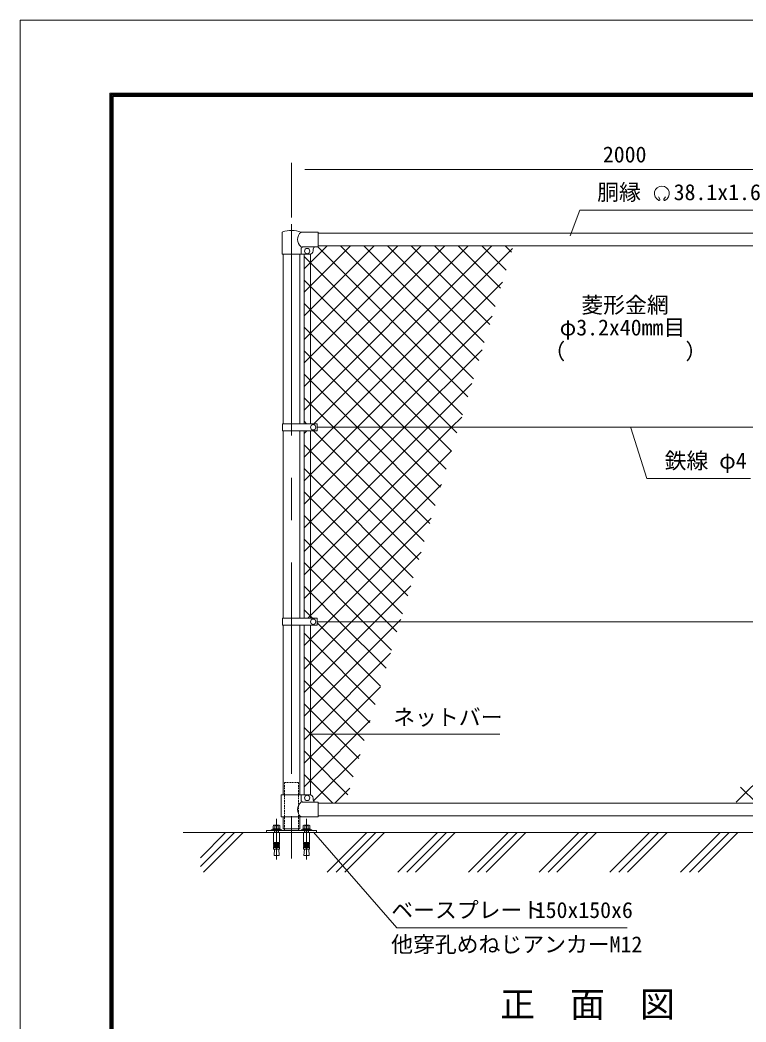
# Model space of a CAD drawing. Units: millimetres, scale not verified. Extents: x -4200 to 4200, y -2970 to 2970.
# Drawn here: x -4200 to -2021, y -39 to 2970 of the extents above; entities that cross this region are included whole.
import ezdxf
from ezdxf.enums import TextEntityAlignment as Align

# ---------------------------------------------------------------- set-up
doc = ezdxf.new("R2010")
doc.units = ezdxf.units.MM
doc.header["$LTSCALE"] = 20
doc.linetypes.add('USER1', pattern=[50.8, 31.75, -6.35, 6.35, -6.35])
doc.linetypes.add('USER2', pattern=[0.375, 0.25, -0.125])
for name, color, linetype, lineweight in [('0-0_D-BMK', 2, 'USER1', 13), ('0-1_D-STR1', 1, 'Continuous', 18), ('0-2_D-STR-DIM', 7, 'Continuous', 9), ('0-5_D-STR3', 3, 'Continuous', 13), ('0-6_D-STR2', 7, 'Continuous', 9), ('0-7_D-STR-TXT', 7, 'Continuous', 9), ('0-8_D-TTL', 7, 'Continuous', 9), ('0-9_D-BGD', 7, 'Continuous', 9), ('0-D_D-DCR-HCH', 7, 'Continuous', 9)]:
    doc.layers.add(name, color=color, linetype=linetype, lineweight=lineweight)
doc.layers.add('0-4_D-TTL-TXT', color=7, linetype='Continuous')
doc.styles.add('ＭＳ ゴシック', font='')
doc.styles.get('ＭＳ ゴシック').set_extended_font_data('MS Gothic')

msp = doc.modelspace()

# ---------------------------------------------------------------- linework, layer by layer
at = {"layer": '0-0_D-BMK'}
for p, q in [((-3384.97, 2357.21), (-3384.97, 448.75)), ((-3429.97, 571.75), (-3429.97, 448.75)), ((-3339.97, 571.75), (-3339.97, 448.75))]:
    msp.add_line(p, q, dxfattribs=at)
at = {"layer": '0-1_D-STR1'}
for p, q in [((-3304.97, 2330.15), (-1464.97, 2330.15)), ((-3304.97, 2292.15), (-1464.97, 2292.15)), ((-3410.37, 2267.15), (-3410.37, 1757.65)), ((-3359.57, 2267.15), (-3359.57, 1757.65)), ((-3410.37, 1736.65), (-3410.37, 1173.65)), ((-3359.57, 1736.65), (-3359.57, 1173.65)), ((-3410.37, 1152.65), (-3410.37, 643.15)), ((-3359.57, 1152.65), (-3359.57, 643.15)), ((-3304.97, 618.15), (-1464.97, 618.15)), ((-3410.37, 577.15), (-3410.37, 541.15)), ((-3359.57, 577.15), (-3359.57, 541.15)), ((-3304.97, 580.15), (-1464.97, 580.15)), ((-3410.37, 541.15), (-3359.57, 541.15))]:
    msp.add_line(p, q, dxfattribs=at)
at = {"layer": '0-2_D-STR-DIM'}
for p, q in [((-3384.97, 2377.21), (-3384.97, 2541.18)), ((-3344.97, 2521.18), (-1424.97, 2521.18))]:
    msp.add_line(p, q, dxfattribs=at)
at = {"layer": '0-5_D-STR3'}
for p, q in [((-3413.52, 2267.15), (-3413.52, 2330.84)), ((-3304.97, 2333.15), (-3356.42, 2333.15)), ((-3304.97, 2333.15), (-3304.97, 2289.15)), ((-3304.97, 2289.15), (-3349.42, 2289.15)), ((-3413.52, 2267.15), (-3356.42, 2267.15)), ((-3356.42, 2267.15), (-3356.42, 2282.15)), ((-3356.42, 2267.15), (-3329.97, 2267.15)), ((-3347.47, 2267.15), (-3347.47, 1757.65)), ((-3328.47, 2267.15), (-3328.47, 1757.65)), ((-3319.97, 2282.15), (-3319.97, 2277.15)), ((-3412.47, 1736.65), (-3412.47, 1757.65)), ((-3307.98, 1757.65), (-3412.47, 1757.65)), ((-3307.98, 1736.65), (-3307.98, 1757.65)), ((-3307.98, 1747.15), (-1467.47, 1747.15)), ((-3307.98, 1736.65), (-3412.47, 1736.65)), ((-3347.47, 1736.65), (-3347.47, 1173.65)), ((-3328.47, 1736.65), (-3328.47, 1173.65)), ((-3412.47, 1152.65), (-3412.47, 1173.65)), ((-3307.98, 1173.65), (-3412.47, 1173.65)), ((-3307.98, 1152.65), (-3307.98, 1173.65)), ((-3307.98, 1152.65), (-3412.47, 1152.65)), ((-3347.47, 1152.65), (-3347.47, 643.15)), ((-3328.47, 1152.65), (-3328.47, 643.04)), ((-3307.98, 1163.15), (-1467.47, 1163.15)), ((-3415.92, 643.15), (-3329.97, 643.15)), ((-3415.92, 577.15), (-3415.92, 643.15)), ((-3356.42, 643.15), (-3356.42, 628.15)), ((-3319.97, 633.15), (-3319.97, 628.15)), ((-3304.97, 621.15), (-3349.42, 621.15)), ((-3304.97, 621.15), (-3304.97, 577.15)), ((-3304.97, 577.15), (-3415.92, 577.15)), ((-3438.62, 530.15), (-3421.32, 530.15)), ((-3406.32, 541.15), (-3406.32, 536.15)), ((-3363.62, 541.15), (-3363.62, 536.15)), ((-3348.62, 530.15), (-3331.32, 530.15))]:
    msp.add_line(p, q, dxfattribs=at)
at = {"layer": '0-5_D-STR3', "linetype": 'USER2'}
for p, q in [((-3406.32, 680.15), (-3406.32, 541.15)), ((-3406.32, 680.15), (-3363.62, 680.15)), ((-3363.62, 680.15), (-3363.62, 541.15))]:
    msp.add_line(p, q, dxfattribs=at)
at = {"layer": '0-5_D-STR3', "lineweight": 18}
for p, q in [((-3440.37, 549.75), (-3440.37, 541.45)), ((-3422.18, 552.25), (-3437.77, 552.25)), ((-3435.97, 552.25), (-3423.97, 552.25)), ((-3435.17, 541.45), (-3435.17, 549.75)), ((-3424.78, 541.45), (-3424.78, 549.75)), ((-3419.58, 541.45), (-3419.58, 549.75)), ((-3350.37, 549.75), (-3350.37, 541.45)), ((-3332.18, 552.25), (-3347.77, 552.25)), ((-3345.97, 552.25), (-3333.97, 552.25)), ((-3345.17, 541.45), (-3345.17, 549.75)), ((-3334.78, 541.45), (-3334.78, 549.75)), ((-3329.58, 541.45), (-3329.58, 549.75)), ((-3445.97, 538.45), (-3445.97, 536.15)), ((-3413.97, 538.45), (-3445.97, 538.45)), ((-3445.97, 536.15), (-3413.97, 536.15)), ((-3419.22, 541.45), (-3440.72, 541.45)), ((-3440.72, 541.45), (-3440.72, 538.45)), ((-3440.72, 538.45), (-3419.22, 538.45)), ((-3440.37, 541.45), (-3419.58, 541.45)), ((-3438.62, 530.15), (-3438.62, 500.11)), ((-3435.97, 536.15), (-3435.97, 530.15)), ((-3434.89, 530.15), (-3434.89, 536.15)), ((-3431.47, 541.45), (-3430.67, 538.45)), ((-3428.47, 538.45), (-3429.28, 541.45)), ((-3425.05, 530.15), (-3425.05, 536.15)), ((-3423.97, 530.15), (-3423.97, 536.15)), ((-3421.32, 530.15), (-3421.32, 500.11)), ((-3419.22, 538.45), (-3419.22, 541.45)), ((-3413.97, 536.15), (-3413.97, 538.45)), ((-3355.97, 538.45), (-3355.97, 536.15)), ((-3323.97, 538.45), (-3355.97, 538.45)), ((-3355.97, 536.15), (-3323.97, 536.15)), ((-3329.22, 541.45), (-3350.72, 541.45)), ((-3350.72, 541.45), (-3350.72, 538.45)), ((-3350.72, 538.45), (-3329.22, 538.45)), ((-3350.37, 541.45), (-3329.58, 541.45)), ((-3348.62, 530.15), (-3348.62, 500.11)), ((-3345.97, 536.15), (-3345.97, 530.15)), ((-3344.89, 530.15), (-3344.89, 536.15)), ((-3341.47, 541.45), (-3340.67, 538.45)), ((-3338.47, 538.45), (-3339.28, 541.45)), ((-3335.05, 530.15), (-3335.05, 536.15)), ((-3333.97, 530.15), (-3333.97, 536.15)), ((-3331.32, 530.15), (-3331.32, 500.11)), ((-3329.22, 538.45), (-3329.22, 541.45)), ((-3323.97, 536.15), (-3323.97, 538.45)), ((-3430.97, 500.11), (-3438.62, 500.11)), ((-3438.62, 497.61), (-3438.19, 500.08)), ((-3438.62, 497.61), (-3430.97, 497.61)), ((-3438.62, 497.61), (-3438.62, 496.11)), ((-3438.62, 496.11), (-3430.97, 496.11)), ((-3438.62, 493.61), (-3438.19, 496.08)), ((-3438.62, 493.61), (-3430.97, 493.61)), ((-3438.62, 493.61), (-3438.62, 492.11)), ((-3438.62, 492.11), (-3430.97, 492.11)), ((-3438.62, 489.61), (-3438.19, 492.08)), ((-3438.62, 489.61), (-3430.97, 489.61)), ((-3438.62, 489.61), (-3438.62, 488.11)), ((-3438.62, 485.65), (-3438.19, 488.11)), ((-3438.62, 488.11), (-3430.97, 488.11)), ((-3438.62, 485.65), (-3430.97, 485.65)), ((-3438.62, 485.65), (-3438.62, 480.15)), ((-3430.97, 500.11), (-3430.97, 480.15)), ((-3428.97, 500.11), (-3421.32, 500.11)), ((-3428.97, 500.11), (-3428.97, 480.15)), ((-3421.32, 497.61), (-3428.97, 497.61)), ((-3421.32, 496.11), (-3428.97, 496.11)), ((-3421.32, 493.61), (-3428.97, 493.61)), ((-3421.32, 492.11), (-3428.97, 492.11)), ((-3421.32, 489.61), (-3428.97, 489.61)), ((-3421.32, 488.11), (-3428.97, 488.11)), ((-3421.32, 485.65), (-3428.97, 485.65)), ((-3421.32, 497.61), (-3421.76, 500.08)), ((-3421.32, 493.61), (-3421.76, 496.08)), ((-3421.32, 489.61), (-3421.76, 492.08)), ((-3421.32, 485.65), (-3421.76, 488.11)), ((-3421.32, 497.61), (-3421.32, 496.11)), ((-3421.32, 493.61), (-3421.32, 492.11)), ((-3421.32, 489.61), (-3421.32, 488.11)), ((-3421.32, 485.65), (-3421.32, 480.15)), ((-3340.97, 500.11), (-3348.62, 500.11)), ((-3348.62, 497.61), (-3348.19, 500.08)), ((-3348.62, 497.61), (-3340.97, 497.61)), ((-3348.62, 497.61), (-3348.62, 496.11)), ((-3348.62, 496.11), (-3340.97, 496.11)), ((-3348.62, 493.61), (-3348.19, 496.08)), ((-3348.62, 493.61), (-3340.97, 493.61)), ((-3348.62, 493.61), (-3348.62, 492.11)), ((-3348.62, 492.11), (-3340.97, 492.11)), ((-3348.62, 489.61), (-3348.19, 492.08)), ((-3348.62, 489.61), (-3340.97, 489.61)), ((-3348.62, 489.61), (-3348.62, 488.11)), ((-3348.62, 485.65), (-3348.19, 488.11)), ((-3348.62, 488.11), (-3340.97, 488.11)), ((-3348.62, 485.65), (-3340.97, 485.65)), ((-3348.62, 485.65), (-3348.62, 480.15)), ((-3340.97, 500.11), (-3340.97, 480.15)), ((-3338.97, 500.11), (-3331.32, 500.11)), ((-3338.97, 500.11), (-3338.97, 480.15)), ((-3331.32, 497.61), (-3338.97, 497.61)), ((-3331.32, 496.11), (-3338.97, 496.11)), ((-3331.32, 493.61), (-3338.97, 493.61)), ((-3331.32, 492.11), (-3338.97, 492.11)), ((-3331.32, 489.61), (-3338.97, 489.61)), ((-3331.32, 488.11), (-3338.97, 488.11)), ((-3331.32, 485.65), (-3338.97, 485.65)), ((-3331.32, 497.61), (-3331.76, 500.08)), ((-3331.32, 493.61), (-3331.76, 496.08)), ((-3331.32, 489.61), (-3331.76, 492.08)), ((-3331.32, 485.65), (-3331.76, 488.11)), ((-3331.32, 497.61), (-3331.32, 496.11)), ((-3331.32, 493.61), (-3331.32, 492.11)), ((-3331.32, 489.61), (-3331.32, 488.11)), ((-3331.32, 485.65), (-3331.32, 480.15)), ((-3438.62, 480.15), (-3421.32, 480.15)), ((-3436.47, 480.15), (-3437.55, 461.05)), ((-3422.4, 461.05), (-3437.55, 461.05)), ((-3423.48, 480.15), (-3422.4, 461.05)), ((-3348.62, 480.15), (-3331.32, 480.15)), ((-3346.47, 480.15), (-3347.55, 461.05)), ((-3332.4, 461.05), (-3347.55, 461.05)), ((-3333.48, 480.15), (-3332.4, 461.05))]:
    msp.add_line(p, q, dxfattribs=at)
at = {"layer": '0-5_D-STR3'}
msp.add_lwpolyline([(-3459.97, 530.15), (-3309.97, 530.15), (-3309.97, 536.15), (-3459.97, 536.15)], close=True, dxfattribs=at)
for centre in [(-3337.97, 2276.15), (-3319.98, 1747.15), (-3319.98, 1163.15), (-3337.97, 634.15)]:
    msp.add_circle(centre, 8, dxfattribs=at)
for centre, radius, start, end in [((-3410.22, 2330.84), 3.3, 109.22051, 180), ((-3384.97, 2258.42), 80, 69.0916, 109.22051), ((-3338.23, 2311.15), 28.55, 129.59418, 230.40582), ((-3349.42, 2282.15), 7, 90, 180), ((-3312.97, 2282.15), 7, 90, 180), ((-3329.97, 2277.15), 10, 270, 0), ((-3329.97, 633.15), 10, 0, 90), ((-3338.23, 599.15), 28.55, 129.59418, 230.40582), ((-3349.42, 628.15), 7, 180, 270), ((-3312.97, 628.15), 7, 180, 270)]:
    msp.add_arc(centre, radius, start, end, dxfattribs=at)
at = {"layer": '0-5_D-STR3', "lineweight": 18}
for centre, radius, start, end in [((-3437.77, 549.65), 2.6, 2.20423, 177.79577), ((-3429.97, 545.6), 6.65, 38.61324, 141.38676), ((-3422.18, 549.65), 2.6, 2.20423, 177.79577), ((-3347.77, 549.65), 2.6, 2.20423, 177.79577), ((-3339.97, 545.6), 6.65, 38.61324, 141.38676), ((-3332.18, 549.65), 2.6, 2.20423, 177.79577), ((-3429.97, 500.11), 1, 0, 180), ((-3339.97, 500.11), 1, 0, 180)]:
    msp.add_arc(centre, radius, start, end, dxfattribs=at)
at = {"layer": '0-6_D-STR2'}
for p, q in [((-3328.47, 2242.11), (-3278.43, 2292.15)), ((-3328.47, 2171.4), (-3207.72, 2292.15)), ((-3328.47, 2100.69), (-3137.01, 2292.15)), ((-3328.47, 2029.98), (-3066.3, 2292.15)), ((-3328.47, 1959.27), (-2995.59, 2292.15)), ((-3328.47, 1888.56), (-2924.88, 2292.15)), ((-3328.47, 1817.85), (-2854.17, 2292.15)), ((-3317.96, 1757.65), (-2783.46, 2292.15)), ((-2855.44, 1838.65), (-3305.94, 2289.15)), ((-2839.06, 1892.98), (-3238.23, 2292.15)), ((-2822.67, 1947.31), (-3167.52, 2292.15)), ((-2806.29, 2001.63), (-3096.81, 2292.15)), ((-2789.91, 2055.96), (-3026.1, 2292.15)), ((-2773.52, 2110.29), (-2955.39, 2292.15)), ((-2757.14, 2164.61), (-2884.68, 2292.15)), ((-2740.76, 2218.94), (-2813.97, 2292.15)), ((-2724.37, 2273.27), (-2743.26, 2292.15)), ((-3257.75, 1747.15), (-2721.24, 2283.66)), ((-3347.47, 2223.11), (-3328.47, 2242.11)), ((-3328.47, 2170.26), (-3347.47, 2189.26)), ((-3347.47, 2152.4), (-3328.47, 2171.4)), ((-2905.36, 1747.15), (-3328.47, 2170.26)), ((-3187.04, 1747.15), (-2751.77, 2182.42)), ((-3328.47, 2099.55), (-3347.47, 2118.55)), ((-3347.47, 2081.69), (-3328.47, 2100.69)), ((-2976.07, 1747.15), (-3328.47, 2099.55)), ((-3116.33, 1747.15), (-2782.3, 2081.17)), ((-3328.47, 2028.84), (-3347.47, 2047.84)), ((-3347.47, 2010.98), (-3328.47, 2029.98)), ((-3046.78, 1747.15), (-3328.47, 2028.84)), ((-3328.47, 1958.13), (-3347.47, 1977.13)), ((-3347.47, 1940.27), (-3328.47, 1959.27)), ((-3117.5, 1747.15), (-3328.47, 1958.13)), ((-3045.62, 1747.15), (-2812.84, 1979.93)), ((-3328.47, 1887.42), (-3347.47, 1906.42)), ((-3347.47, 1869.56), (-3328.47, 1888.56)), ((-3188.21, 1747.15), (-3328.47, 1887.42)), ((-2974.9, 1747.15), (-2843.37, 1878.69)), ((-3328.47, 1816.71), (-3347.47, 1835.71)), ((-3347.47, 1798.85), (-3328.47, 1817.85)), ((-3258.92, 1747.15), (-3328.47, 1816.71)), ((-2904.19, 1747.15), (-2873.9, 1777.44)), ((-3340.13, 1757.65), (-3347.47, 1765)), ((-3328.47, 1676.42), (-3257.75, 1747.15)), ((-3328.47, 1605.71), (-3187.04, 1747.15)), ((-3328.47, 1535), (-3116.33, 1747.15)), ((-3328.47, 1464.29), (-3045.62, 1747.15)), ((-3328.47, 1393.58), (-2974.9, 1747.15)), ((-3328.47, 1322.87), (-2904.19, 1747.15)), ((-2970.13, 1458.36), (-3258.92, 1747.15)), ((-2953.74, 1512.69), (-3188.21, 1747.15)), ((-2937.36, 1567.02), (-3117.5, 1747.15)), ((-2920.98, 1621.34), (-3046.78, 1747.15)), ((-2904.59, 1675.67), (-2976.07, 1747.15)), ((-2888.21, 1730), (-2905.36, 1747.15)), ((-3347.47, 1728.13), (-3338.96, 1736.65)), ((-2986.51, 1404.04), (-3319.13, 1736.65)), ((-3328.47, 1675.29), (-3347.47, 1694.29)), ((-3347.47, 1657.42), (-3328.47, 1676.42)), ((-3002.9, 1349.71), (-3328.47, 1675.29)), ((-3328.47, 1604.58), (-3347.47, 1623.58)), ((-3347.47, 1586.71), (-3328.47, 1605.71)), ((-3019.28, 1295.38), (-3328.47, 1604.58)), ((-3328.47, 1533.87), (-3347.47, 1552.87)), ((-3347.47, 1516), (-3328.47, 1535)), ((-3035.66, 1241.05), (-3328.47, 1533.87)), ((-3328.47, 1463.16), (-3347.47, 1482.16)), ((-3347.47, 1445.29), (-3328.47, 1464.29)), ((-3052.05, 1186.73), (-3328.47, 1463.16)), ((-3276.06, 1163.15), (-2965.5, 1473.72)), ((-3328.47, 1392.44), (-3347.47, 1411.44)), ((-3347.47, 1374.58), (-3328.47, 1393.58)), ((-3099.18, 1163.15), (-3328.47, 1392.44)), ((-3205.35, 1163.15), (-2996.03, 1372.47)), ((-3328.47, 1321.73), (-3347.47, 1340.73)), ((-3347.47, 1303.87), (-3328.47, 1322.87)), ((-3169.89, 1163.15), (-3328.47, 1321.73)), ((-3328.47, 1251.02), (-3347.47, 1270.02)), ((-3134.64, 1163.15), (-3026.56, 1271.23)), ((-3240.6, 1163.15), (-3328.47, 1251.02)), ((-3328.47, 1110.74), (-3276.06, 1163.15)), ((-3328.47, 1040.03), (-3205.35, 1163.15)), ((-3328.47, 969.32), (-3134.64, 1163.15)), ((-3328.47, 898.61), (-3063.93, 1163.15)), ((-3117.58, 969.42), (-3307.98, 1159.82)), ((-3101.2, 1023.75), (-3240.6, 1163.15)), ((-3084.81, 1078.07), (-3169.89, 1163.15)), ((-3068.43, 1132.4), (-3099.18, 1163.15)), ((-3063.93, 1163.15), (-3057.1, 1169.99)), ((-2050.4, 621.05), (-1508.29, 1163.15)), ((-3328.47, 1109.6), (-3347.47, 1128.6)), ((-3347.47, 1091.74), (-3328.47, 1110.74)), ((-3133.96, 915.09), (-3328.47, 1109.6)), ((-3328.47, 1038.89), (-3347.47, 1057.89)), ((-3328.47, 827.9), (-3087.63, 1068.74)), ((-3347.47, 1021.03), (-3328.47, 1040.03)), ((-3150.35, 860.77), (-3328.47, 1038.89)), ((-3328.47, 968.18), (-3347.47, 987.18)), ((-3347.47, 950.32), (-3328.47, 969.32)), ((-3166.73, 806.44), (-3328.47, 968.18)), ((-3328.47, 757.18), (-3118.16, 967.5)), ((-3328.47, 897.47), (-3347.47, 916.47)), ((-3347.47, 879.61), (-3328.47, 898.61)), ((-3183.12, 752.11), (-3328.47, 897.47)), ((-3328.47, 826.76), (-3347.47, 845.76)), ((-3328.47, 686.47), (-3148.69, 866.26)), ((-3347.47, 808.9), (-3328.47, 827.9)), ((-3199.5, 697.78), (-3328.47, 826.76)), ((-3328.47, 756.05), (-3347.47, 775.05)), ((-3347.47, 738.18), (-3328.47, 757.18)), ((-3215.88, 643.46), (-3328.47, 756.05)), ((-3319.21, 625.03), (-3179.22, 765.01)), ((-3347.47, 667.47), (-3328.47, 686.47)), ((-3255.38, 618.15), (-3209.76, 663.77)), ((-1988.5, 618.15), (-2036.73, 666.38))]:
    msp.add_line(p, q, dxfattribs=at)
for points in [[(-2871.83, 1784.32), (-3328.47, 2240.97), (-3347.47, 2259.97)], [(-3347.47, 1233.16), (-3328.47, 1252.16), (-2904.43, 1676.2)], [(-3336.27, 1173.65), (-3328.47, 1181.45), (-2934.97, 1574.96)], [(-3321.81, 1173.65), (-3328.47, 1180.31), (-3347.47, 1199.31)], [(-3261.29, 618.15), (-3328.47, 685.34), (-3347.47, 704.34)]]:
    msp.add_lwpolyline(points, dxfattribs=at)
at = {"layer": '0-7_D-STR-TXT'}
for p, q in [((-2279.33, 2431.81), (-2283.48, 2438.99)), ((-2266.85, 2431.81), (-2262.7, 2438.99)), ((-2759.1, 826.06), (-3330.22, 826.06))]:
    msp.add_line(p, q, dxfattribs=at)
for points in [[(-1982.83, 2398.93), (-2519.13, 2398.93), (-2548.1, 2321.59)], [(-2007.31, 1593.52), (-2318.64, 1593.52), (-2366.73, 1745.25)], [(-2377.14, 243.67), (-3068.92, 243.67), (-3319.39, 531.3)]]:
    msp.add_lwpolyline(points, dxfattribs=at)
for centre, radius, start, end in [((-2273.09, 2448.97), 22.5, 294.32478, 245.67522), ((-2281.38, 2430.56), 2.37, 245.67522, 30), ((-2264.8, 2430.56), 2.37, 150, 294.32478)]:
    msp.add_arc(centre, radius, start, end, dxfattribs=at)
at = {"layer": '0-8_D-TTL', "color": 2, "lineweight": 18}
msp.add_lwpolyline([(-4200, 2970), (4200, 2970), (4200, -2970), (-4200, -2970)], close=True, dxfattribs=at)
at = {"layer": '0-8_D-TTL'}
for points in [[(-3930, 2750), (3930, 2750), (3930, -2750), (-3930, -2750)], [(-3927.5, 2747.5), (3927.5, 2747.5), (3927.5, -2747.5), (-3927.5, -2747.5)], [(-3925, 2745), (3925, 2745), (3925, -2745), (-3925, -2745)], [(-3922.5, 2742.5), (3922.5, 2742.5), (3922.5, -2742.5), (-3922.5, -2742.5)], [(-3920, 2740), (3920, 2740), (3920, -2740), (-3920, -2740)]]:
    msp.add_lwpolyline(points, close=True, dxfattribs=at)
at = {"layer": '0-9_D-BGD'}
msp.add_line((-3709.97, 530.15), (-884.97, 530.15), dxfattribs=at)
at = {"layer": '0-D_D-DCR-HCH'}
for p, q in [((-3658.49, 427.92), (-3556.25, 530.15)), ((-3658.49, 454.43), (-3582.77, 530.15)), ((-3648.8, 411.09), (-3529.74, 530.15)), ((-3277.57, 411.09), (-3158.51, 530.15)), ((-3251.05, 411.09), (-3131.99, 530.15)), ((-3224.54, 411.09), (-3105.47, 530.15)), ((-3065.44, 411.09), (-2946.38, 530.15)), ((-3038.92, 411.09), (-2919.86, 530.15)), ((-3012.4, 411.09), (-2893.34, 530.15)), ((-2853.3, 411.09), (-2734.24, 530.15)), ((-2826.79, 411.09), (-2707.73, 530.15)), ((-2800.27, 411.09), (-2681.21, 530.15)), ((-2641.17, 411.09), (-2522.11, 530.15)), ((-2614.66, 411.09), (-2495.59, 530.15)), ((-2588.14, 411.09), (-2469.08, 530.15)), ((-2429.04, 411.09), (-2309.98, 530.15)), ((-2402.52, 411.09), (-2283.46, 530.15)), ((-2376.01, 411.09), (-2256.95, 530.15)), ((-2216.91, 411.09), (-2097.85, 530.15)), ((-2190.39, 411.09), (-2071.33, 530.15)), ((-2163.88, 411.09), (-2044.81, 530.15))]:
    msp.add_line(p, q, dxfattribs=at)

# ---------------------------------------------------------------- texts
at = {"layer": '0-2_D-STR-DIM', "style": 'ＭＳ ゴシック'}
msp.add_text('2000', height=48.09, dxfattribs=at).set_placement((-2450.22, 2527.93), align=Align.BOTTOM_LEFT)
at = {"layer": '0-4_D-TTL-TXT', "style": 'ＭＳ ゴシック'}
msp.add_text('正\u3000面\u3000図', height=76.98, dxfattribs=at).set_placement((-2758.87, -47.02), align=Align.BOTTOM_LEFT)
at = {"layer": '0-7_D-STR-TXT', "style": 'ＭＳ ゴシック'}
for s, p in [('胴縁 \u300038.1x1.6', (-2467.19, 2414.72)), ('菱形金網', (-2514.92, 2076.05)), ('φ3.2x40mm目', (-2579.9, 2008.46)), ('（\u3000\u3000   \u3000\u3000）', (-2628.63, 1936.81)), ('鉄線 φ4', (-2264.92, 1608.39)), ('ネットバー', (-3079.66, 838.01)), ('ベースプレート', (-3085.61, 259.07)), (' 150x150x6', (-2687.44, 259.07)), ('他穿孔めねじアンカーM12', (-3085.85, 156.05))]:
    msp.add_text(s, height=48.09, dxfattribs=at).set_placement(p, align=Align.BOTTOM_LEFT)

doc.saveas('drawing.dxf')
